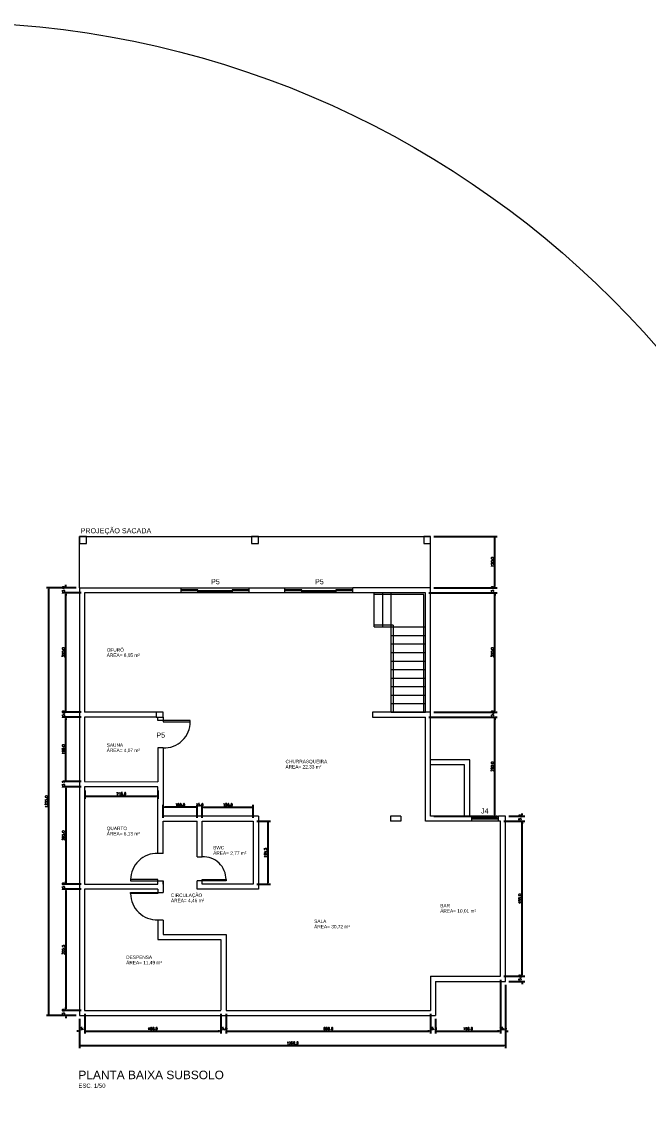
# Model space of a CAD drawing. Header units: millimetres. Extents: x 1206 to 2034, y 106 to 342.
# Drawn here: x 1804.83 to 1823.21, y 138.28 to 170.5 of the extents above; entities that cross this region are included whole.
import ezdxf

# ---------------------------------------------------------------- set-up
doc = ezdxf.new("R2010")
doc.units = ezdxf.units.MM
doc.header["$PDMODE"] = 34
doc.header["$PDSIZE"] = -5
doc.linetypes.add('ACAD_ISO12W100', pattern=[21, 12, -3, 0, -3, 0, -3])
doc.layers.get('0').update_dxf_attribs({"color": 1})
doc.layers.get('DEFPOINTS').update_dxf_attribs({"lineweight": 0})
for name, color, linetype, lineweight in [('AR-ALVENARIA', 7, 'Continuous', 9), ('AR-CARIMBO', 7, 'Continuous', 5), ('AR-COTA', 1, 'Continuous', 5), ('AR-ESCADA', 252, 'Continuous', 5), ('AR-ESQUADRIA', 4, 'Continuous', 5), ('AR-PENA_010', 10, 'Continuous', 9), ('AR-PROJEÇÂO_PAV. SUPERIOR', 30, 'ACAD_ISO12W100', 20), ('AR-TXT', 174, 'Continuous', 0), ('AR-TXT-AMBIENTE', 174, 'Continuous', 0), ('AR-TXT-ESPECIFICAÇÕES', 174, 'Continuous', 0), ('AR-TXT-ÁREA', 7, 'Continuous', 0)]:
    doc.layers.add(name, color=color, linetype=linetype, lineweight=lineweight)
doc.styles.add('50_COTAS', font='romans.shx', dxfattribs={"height": 0.075})
doc.styles.add('50_TXT 1', font='arial.ttf', dxfattribs={"height": 0.25})
doc.styles.add('50_TXT 2', font='arial.ttf', dxfattribs={"height": 0.125})
doc.styles.add('50_TXT 3', font='arial.ttf', dxfattribs={"height": 0.1})
doc.styles.add('75_TXT 3', font='arial.ttf', dxfattribs={"height": 0.15})
doc.styles.add('ALLEX 1_25', font='arial.ttf', dxfattribs={"height": 0.05})
doc.dimstyles.new('COTA_50', dxfattribs={"dimscale": 500, "dimtxt": 0.16, "dimasz": 8e-05, "dimexe": 0.00015, "dimexo": 0.0002, "dimgap": 7e-05, "dimtad": 1, "dimdec": 1, "dimlfac": 100, "dimzin": 0, "dimdsep": 46, "dimtxsty": '50_COTAS', "dimblk1": 'DOT', "dimblk2": 'DOT', "dimsah": 1, "dimcen": 0.009, "dimclrd": 256, "dimclre": 256, "dimclrt": 7, "dimaunit": 1, "dimadec": 0, "dimazin": 0, "dimtfac": 0.05, "dimtdec": 1, "dimtix": 1, "dimtofl": 0, "dimtmove": 2, "dimatfit": 3, "dimldrblk": 'DOT', "dimfxl": 1, "dimtvp": 0.75, "dimtolj": 1, "dimtzin": 0, "dimarcsym": 0})

# ---------------------------------------------------------------- blocks, each defined once
blk = doc.blocks.new('_DOT')
at = {"color": 0, "linetype": 'ByBlock'}
blk.add_line((-0.5, 0), (-1, 0), dxfattribs=at)
at = {"color": 0, "linetype": 'ByBlock', "const_width": 0.5}
blk.add_lwpolyline([(-0.25, 0, 1), (0.25, 0, 1)], format="xyb", close=True, dxfattribs=at)
blk = doc.blocks.new('*D275')
at = {"layer": 'AR-COTA', "lineweight": -2, "transparency": 16777216}
for p, q in [((1806.572, 150.097), (1806.044, 150.097)), ((1806.119, 148.247), (1806.119, 150.057)), ((1806.572, 148.207), (1806.044, 148.207))]:
    blk.add_line(p, q, dxfattribs=at)
at = {"layer": 'DEFPOINTS', "color": 0, "transparency": 16777216}
for p in [(1806.119, 150.097), (1806.672, 150.097), (1806.672, 148.207)]:
    blk.add_point(p, dxfattribs=at)
at = {"layer": 'AR-COTA', "lineweight": -2, "transparency": 16777216, "xscale": 0.04, "yscale": 0.04, "zscale": 0.04}
for p, rotation in [((1806.119, 150.097), 90), ((1806.119, 148.207), 270)]:
    blk.add_blockref('_DOT', p, dxfattribs=dict(at, rotation=rotation))
at = {"layer": 'AR-COTA', "color": 7, "transparency": 16777216, "insert": (1806.047, 149.152), "char_height": 0.075, "attachment_point": 5, "rotation": 90, "style": '50_COTAS'}
blk.add_mtext('\\A1;189.0', dxfattribs=at)
blk = doc.blocks.new('*D281')
at = {"layer": 'AR-COTA', "lineweight": -2, "transparency": 16777216}
for p, q in [((1806.572, 148.207), (1806.044, 148.207)), ((1806.119, 148.247), (1806.119, 148.287)), ((1806.572, 148.052), (1806.044, 148.052)), ((1806.119, 148.012), (1806.119, 147.972))]:
    blk.add_line(p, q, dxfattribs=at)
at = {"layer": 'DEFPOINTS', "color": 0, "transparency": 16777216}
for p in [(1806.672, 148.207), (1806.119, 148.052), (1806.672, 148.052)]:
    blk.add_point(p, dxfattribs=at)
at = {"layer": 'AR-COTA', "lineweight": -2, "transparency": 16777216, "xscale": 0.04, "yscale": 0.04, "zscale": 0.04}
for p, rotation in [((1806.119, 148.207), 270), ((1806.119, 148.052), 90)]:
    blk.add_blockref('_DOT', p, dxfattribs=dict(at, rotation=rotation))
at = {"layer": 'AR-COTA', "color": 7, "transparency": 16777216, "insert": (1806.047, 148.129), "char_height": 0.075, "attachment_point": 5, "rotation": 90, "style": '50_COTAS'}
blk.add_mtext('\\A1;15.5', dxfattribs=at)
blk = doc.blocks.new('*D285')
at = {"layer": 'AR-COTA', "lineweight": -2, "transparency": 16777216}
for p, q in [((1806.572, 150.247), (1806.044, 150.247)), ((1806.119, 150.287), (1806.119, 150.327)), ((1806.572, 150.097), (1806.044, 150.097)), ((1806.119, 150.057), (1806.119, 150.017))]:
    blk.add_line(p, q, dxfattribs=at)
at = {"layer": 'DEFPOINTS', "color": 0, "transparency": 16777216}
for p in [(1806.119, 150.247), (1806.672, 150.247), (1806.672, 150.097)]:
    blk.add_point(p, dxfattribs=at)
at = {"layer": 'AR-COTA', "lineweight": -2, "transparency": 16777216, "xscale": 0.04, "yscale": 0.04, "zscale": 0.04}
for p, rotation in [((1806.119, 150.247), 270), ((1806.119, 150.097), 90)]:
    blk.add_blockref('_DOT', p, dxfattribs=dict(at, rotation=rotation))
at = {"layer": 'AR-COTA', "color": 7, "transparency": 16777216, "insert": (1806.047, 150.172), "char_height": 0.075, "attachment_point": 5, "rotation": 90, "style": '50_COTAS'}
blk.add_mtext('\\A1;15.0', dxfattribs=at)
blk = doc.blocks.new('*D286')
at = {"layer": 'AR-COTA', "lineweight": -2, "transparency": 16777216}
for p, q in [((1806.572, 153.747), (1806.044, 153.747)), ((1806.119, 150.287), (1806.119, 153.707)), ((1806.572, 150.247), (1806.044, 150.247))]:
    blk.add_line(p, q, dxfattribs=at)
at = {"layer": 'DEFPOINTS', "color": 0, "transparency": 16777216}
for p in [(1806.119, 153.747), (1806.672, 153.747), (1806.672, 150.247)]:
    blk.add_point(p, dxfattribs=at)
at = {"layer": 'AR-COTA', "lineweight": -2, "transparency": 16777216, "xscale": 0.04, "yscale": 0.04, "zscale": 0.04}
for p, rotation in [((1806.119, 153.747), 90), ((1806.119, 150.247), 270)]:
    blk.add_blockref('_DOT', p, dxfattribs=dict(at, rotation=rotation))
at = {"layer": 'AR-COTA', "color": 7, "transparency": 16777216, "insert": (1806.047, 151.997), "char_height": 0.075, "attachment_point": 5, "rotation": 90, "style": '50_COTAS'}
blk.add_mtext('\\A1;350.0', dxfattribs=at)
blk = doc.blocks.new('*D287')
at = {"layer": 'AR-COTA', "lineweight": -2, "transparency": 16777216}
for p, q in [((1806.422, 153.897), (1806.044, 153.897)), ((1806.572, 153.747), (1806.044, 153.747)), ((1806.119, 153.937), (1806.119, 153.977)), ((1806.119, 153.707), (1806.119, 153.667))]:
    blk.add_line(p, q, dxfattribs=at)
at = {"layer": 'DEFPOINTS', "color": 0, "transparency": 16777216}
for p in [(1806.119, 153.897), (1806.522, 153.897), (1806.672, 153.747)]:
    blk.add_point(p, dxfattribs=at)
at = {"layer": 'AR-COTA', "lineweight": -2, "transparency": 16777216, "xscale": 0.04, "yscale": 0.04, "zscale": 0.04}
for p, rotation in [((1806.119, 153.897), 270), ((1806.119, 153.747), 90)]:
    blk.add_blockref('_DOT', p, dxfattribs=dict(at, rotation=rotation))
at = {"layer": 'AR-COTA', "color": 7, "transparency": 16777216, "insert": (1806.047, 153.822), "char_height": 0.075, "attachment_point": 5, "rotation": 90, "style": '50_COTAS'}
blk.add_mtext('\\A1;15.0', dxfattribs=at)
blk = doc.blocks.new('*D288')
at = {"layer": 'AR-COTA', "lineweight": -2, "transparency": 16777216}
for p, q in [((1806.572, 148.052), (1806.044, 148.052)), ((1806.119, 148.012), (1806.119, 145.242)), ((1806.572, 145.202), (1806.044, 145.202))]:
    blk.add_line(p, q, dxfattribs=at)
at = {"layer": 'DEFPOINTS', "color": 0, "transparency": 16777216}
for p in [(1806.672, 148.052), (1806.119, 145.202), (1806.672, 145.202)]:
    blk.add_point(p, dxfattribs=at)
at = {"layer": 'AR-COTA', "lineweight": -2, "transparency": 16777216, "xscale": 0.04, "yscale": 0.04, "zscale": 0.04}
for p, rotation in [((1806.119, 148.052), 90), ((1806.119, 145.202), 270)]:
    blk.add_blockref('_DOT', p, dxfattribs=dict(at, rotation=rotation))
at = {"layer": 'AR-COTA', "color": 7, "transparency": 16777216, "insert": (1806.047, 146.627), "char_height": 0.075, "attachment_point": 5, "rotation": 90, "style": '50_COTAS'}
blk.add_mtext('\\A1;285.0', dxfattribs=at)
blk = doc.blocks.new('*D289')
at = {"layer": 'AR-COTA', "lineweight": -2, "transparency": 16777216}
for p, q in [((1806.572, 145.202), (1806.044, 145.202)), ((1806.572, 145.052), (1806.044, 145.052)), ((1806.119, 145.242), (1806.119, 145.282)), ((1806.119, 145.012), (1806.119, 144.972))]:
    blk.add_line(p, q, dxfattribs=at)
at = {"layer": 'DEFPOINTS', "color": 0, "transparency": 16777216}
for p in [(1806.119, 145.052), (1806.672, 145.202), (1806.672, 145.052)]:
    blk.add_point(p, dxfattribs=at)
at = {"layer": 'AR-COTA', "lineweight": -2, "transparency": 16777216, "xscale": 0.04, "yscale": 0.04, "zscale": 0.04}
for p, rotation in [((1806.119, 145.202), 270), ((1806.119, 145.052), 90)]:
    blk.add_blockref('_DOT', p, dxfattribs=dict(at, rotation=rotation))
at = {"layer": 'AR-COTA', "color": 7, "transparency": 16777216, "insert": (1806.047, 145.127), "char_height": 0.075, "attachment_point": 5, "rotation": 90, "style": '50_COTAS'}
blk.add_mtext('\\A1;15.0', dxfattribs=at)
blk = doc.blocks.new('*D290')
at = {"layer": 'AR-COTA', "lineweight": -2, "transparency": 16777216}
for p, q in [((1806.572, 145.052), (1806.044, 145.052)), ((1806.119, 145.012), (1806.119, 141.537)), ((1806.572, 141.497), (1806.044, 141.497))]:
    blk.add_line(p, q, dxfattribs=at)
at = {"layer": 'DEFPOINTS', "color": 0, "transparency": 16777216}
for p in [(1806.672, 145.052), (1806.119, 141.497), (1806.672, 141.497)]:
    blk.add_point(p, dxfattribs=at)
at = {"layer": 'AR-COTA', "lineweight": -2, "transparency": 16777216, "xscale": 0.04, "yscale": 0.04, "zscale": 0.04}
for p, rotation in [((1806.119, 145.052), 90), ((1806.119, 141.497), 270)]:
    blk.add_blockref('_DOT', p, dxfattribs=dict(at, rotation=rotation))
at = {"layer": 'AR-COTA', "color": 7, "transparency": 16777216, "insert": (1806.047, 143.274), "char_height": 0.075, "attachment_point": 5, "rotation": 90, "style": '50_COTAS'}
blk.add_mtext('\\A1;355.5', dxfattribs=at)
blk = doc.blocks.new('*D291')
at = {"layer": 'AR-COTA', "lineweight": -2, "transparency": 16777216}
for p, q in [((1806.572, 141.497), (1806.044, 141.497)), ((1806.119, 141.537), (1806.119, 141.577)), ((1806.422, 141.347), (1806.044, 141.347)), ((1806.119, 141.307), (1806.119, 141.267))]:
    blk.add_line(p, q, dxfattribs=at)
at = {"layer": 'DEFPOINTS', "color": 0, "transparency": 16777216}
for p in [(1806.672, 141.497), (1806.119, 141.347), (1806.522, 141.347)]:
    blk.add_point(p, dxfattribs=at)
at = {"layer": 'AR-COTA', "lineweight": -2, "transparency": 16777216, "xscale": 0.04, "yscale": 0.04, "zscale": 0.04}
for p, rotation in [((1806.119, 141.497), 270), ((1806.119, 141.347), 90)]:
    blk.add_blockref('_DOT', p, dxfattribs=dict(at, rotation=rotation))
at = {"layer": 'AR-COTA', "color": 7, "transparency": 16777216, "insert": (1806.047, 141.422), "char_height": 0.075, "attachment_point": 5, "rotation": 90, "style": '50_COTAS'}
blk.add_mtext('\\A1;15.0', dxfattribs=at)
blk = doc.blocks.new('*D292')
at = {"layer": 'AR-COTA', "lineweight": -2, "transparency": 16777216}
for p, q in [((1806.422, 153.897), (1805.547, 153.897)), ((1805.622, 141.387), (1805.622, 153.857)), ((1806.422, 141.347), (1805.547, 141.347))]:
    blk.add_line(p, q, dxfattribs=at)
at = {"layer": 'DEFPOINTS', "color": 0, "transparency": 16777216}
for p in [(1805.622, 153.897), (1806.522, 153.897), (1806.522, 141.347)]:
    blk.add_point(p, dxfattribs=at)
at = {"layer": 'AR-COTA', "lineweight": -2, "transparency": 16777216, "xscale": 0.04, "yscale": 0.04, "zscale": 0.04}
for p, rotation in [((1805.622, 153.897), 90), ((1805.622, 141.347), 270)]:
    blk.add_blockref('_DOT', p, dxfattribs=dict(at, rotation=rotation))
at = {"layer": 'AR-COTA', "color": 7, "transparency": 16777216, "insert": (1805.549, 147.622), "char_height": 0.075, "attachment_point": 5, "rotation": 90, "style": '50_COTAS'}
blk.add_mtext('\\A1;1255.0', dxfattribs=at)
blk = doc.blocks.new('*D293')
at = {"layer": 'AR-COTA', "lineweight": -2, "transparency": 16777216}
for p, q in [((1806.522, 141.247), (1806.522, 140.814)), ((1806.672, 141.397), (1806.672, 140.814)), ((1806.482, 140.889), (1806.442, 140.889)), ((1806.712, 140.889), (1806.752, 140.889))]:
    blk.add_line(p, q, dxfattribs=at)
at = {"layer": 'DEFPOINTS', "color": 0, "transparency": 16777216}
for p in [(1806.672, 141.497), (1806.522, 141.347), (1806.672, 140.889)]:
    blk.add_point(p, dxfattribs=at)
at = {"layer": 'AR-COTA', "lineweight": -2, "transparency": 16777216, "xscale": 0.04, "yscale": 0.04, "zscale": 0.04}
blk.add_blockref('_DOT', (1806.522, 140.889), dxfattribs=at)
at = {"layer": 'AR-COTA', "lineweight": -2, "transparency": 16777216, "xscale": 0.04, "yscale": 0.04, "zscale": 0.04, "rotation": 180}
blk.add_blockref('_DOT', (1806.672, 140.889), dxfattribs=at)
at = {"layer": 'AR-COTA', "color": 7, "transparency": 16777216, "insert": (1806.597, 140.961), "char_height": 0.075, "attachment_point": 5, "style": '50_COTAS'}
blk.add_mtext('\\A1;15.0', dxfattribs=at)
blk = doc.blocks.new('*D294')
at = {"layer": 'AR-COTA', "lineweight": -2, "transparency": 16777216}
for p, q in [((1806.672, 141.397), (1806.672, 140.814)), ((1810.672, 141.397), (1810.672, 140.814)), ((1806.712, 140.889), (1810.632, 140.889))]:
    blk.add_line(p, q, dxfattribs=at)
at = {"layer": 'DEFPOINTS', "color": 0, "transparency": 16777216}
for p in [(1806.672, 141.497), (1810.672, 141.497), (1810.672, 140.889)]:
    blk.add_point(p, dxfattribs=at)
at = {"layer": 'AR-COTA', "lineweight": -2, "transparency": 16777216, "xscale": 0.04, "yscale": 0.04, "zscale": 0.04, "rotation": 180}
blk.add_blockref('_DOT', (1806.672, 140.889), dxfattribs=at)
at = {"layer": 'AR-COTA', "lineweight": -2, "transparency": 16777216, "xscale": 0.04, "yscale": 0.04, "zscale": 0.04}
blk.add_blockref('_DOT', (1810.672, 140.889), dxfattribs=at)
at = {"layer": 'AR-COTA', "color": 7, "transparency": 16777216, "insert": (1808.672, 140.961), "char_height": 0.075, "attachment_point": 5, "style": '50_COTAS'}
blk.add_mtext('\\A1;400.0', dxfattribs=at)
blk = doc.blocks.new('*D295')
at = {"layer": 'AR-COTA', "lineweight": -2, "transparency": 16777216}
for p, q in [((1810.672, 141.397), (1810.672, 140.814)), ((1810.822, 141.397), (1810.822, 140.814)), ((1810.632, 140.889), (1810.592, 140.889)), ((1810.862, 140.889), (1810.902, 140.889))]:
    blk.add_line(p, q, dxfattribs=at)
at = {"layer": 'DEFPOINTS', "color": 0, "transparency": 16777216}
for p in [(1810.672, 141.497), (1810.822, 141.497), (1810.822, 140.889)]:
    blk.add_point(p, dxfattribs=at)
at = {"layer": 'AR-COTA', "lineweight": -2, "transparency": 16777216, "xscale": 0.04, "yscale": 0.04, "zscale": 0.04}
blk.add_blockref('_DOT', (1810.672, 140.889), dxfattribs=at)
at = {"layer": 'AR-COTA', "lineweight": -2, "transparency": 16777216, "xscale": 0.04, "yscale": 0.04, "zscale": 0.04, "rotation": 180}
blk.add_blockref('_DOT', (1810.822, 140.889), dxfattribs=at)
at = {"layer": 'AR-COTA', "color": 7, "transparency": 16777216, "insert": (1810.747, 140.961), "char_height": 0.075, "attachment_point": 5, "style": '50_COTAS'}
blk.add_mtext('\\A1;15.0', dxfattribs=at)
blk = doc.blocks.new('*D296')
at = {"layer": 'AR-COTA', "lineweight": -2, "transparency": 16777216}
for p, q in [((1810.822, 141.397), (1810.822, 140.814)), ((1816.822, 141.397), (1816.822, 140.814)), ((1810.862, 140.889), (1816.782, 140.889))]:
    blk.add_line(p, q, dxfattribs=at)
at = {"layer": 'DEFPOINTS', "color": 0, "transparency": 16777216}
for p in [(1810.822, 141.497), (1816.822, 141.497), (1816.822, 140.889)]:
    blk.add_point(p, dxfattribs=at)
at = {"layer": 'AR-COTA', "lineweight": -2, "transparency": 16777216, "xscale": 0.04, "yscale": 0.04, "zscale": 0.04, "rotation": 180}
blk.add_blockref('_DOT', (1810.822, 140.889), dxfattribs=at)
at = {"layer": 'AR-COTA', "lineweight": -2, "transparency": 16777216, "xscale": 0.04, "yscale": 0.04, "zscale": 0.04}
blk.add_blockref('_DOT', (1816.822, 140.889), dxfattribs=at)
at = {"layer": 'AR-COTA', "color": 7, "transparency": 16777216, "insert": (1813.822, 140.961), "char_height": 0.075, "attachment_point": 5, "style": '50_COTAS'}
blk.add_mtext('\\A1;600.0', dxfattribs=at)
blk = doc.blocks.new('*D297')
at = {"layer": 'AR-COTA', "lineweight": -2, "transparency": 16777216}
for p, q in [((1816.822, 141.397), (1816.822, 140.814)), ((1816.972, 141.247), (1816.972, 140.814)), ((1816.782, 140.889), (1816.742, 140.889)), ((1817.012, 140.889), (1817.052, 140.889))]:
    blk.add_line(p, q, dxfattribs=at)
at = {"layer": 'DEFPOINTS', "color": 0, "transparency": 16777216}
for p in [(1816.822, 141.497), (1816.972, 141.347), (1816.972, 140.889)]:
    blk.add_point(p, dxfattribs=at)
at = {"layer": 'AR-COTA', "lineweight": -2, "transparency": 16777216, "xscale": 0.04, "yscale": 0.04, "zscale": 0.04}
blk.add_blockref('_DOT', (1816.822, 140.889), dxfattribs=at)
at = {"layer": 'AR-COTA', "lineweight": -2, "transparency": 16777216, "xscale": 0.04, "yscale": 0.04, "zscale": 0.04, "rotation": 180}
blk.add_blockref('_DOT', (1816.972, 140.889), dxfattribs=at)
at = {"layer": 'AR-COTA', "color": 7, "transparency": 16777216, "insert": (1816.897, 140.961), "char_height": 0.075, "attachment_point": 5, "style": '50_COTAS'}
blk.add_mtext('\\A1;15.0', dxfattribs=at)
blk = doc.blocks.new('*D298')
at = {"layer": 'AR-COTA', "lineweight": -2, "transparency": 16777216}
for p, q in [((1818.872, 142.397), (1818.872, 140.814)), ((1816.972, 141.247), (1816.972, 140.814)), ((1817.012, 140.889), (1818.832, 140.889))]:
    blk.add_line(p, q, dxfattribs=at)
at = {"layer": 'DEFPOINTS', "color": 0, "transparency": 16777216}
for p in [(1818.872, 142.497), (1816.972, 141.347), (1818.872, 140.889)]:
    blk.add_point(p, dxfattribs=at)
at = {"layer": 'AR-COTA', "lineweight": -2, "transparency": 16777216, "xscale": 0.04, "yscale": 0.04, "zscale": 0.04, "rotation": 180}
blk.add_blockref('_DOT', (1816.972, 140.889), dxfattribs=at)
at = {"layer": 'AR-COTA', "lineweight": -2, "transparency": 16777216, "xscale": 0.04, "yscale": 0.04, "zscale": 0.04}
blk.add_blockref('_DOT', (1818.872, 140.889), dxfattribs=at)
at = {"layer": 'AR-COTA', "color": 7, "transparency": 16777216, "insert": (1817.922, 140.961), "char_height": 0.075, "attachment_point": 5, "style": '50_COTAS'}
blk.add_mtext('\\A1;190.0', dxfattribs=at)
blk = doc.blocks.new('*D299')
at = {"layer": 'AR-COTA', "lineweight": -2, "transparency": 16777216}
for p, q in [((1818.872, 142.397), (1818.872, 140.814)), ((1819.022, 142.247), (1819.022, 140.814)), ((1818.832, 140.889), (1818.792, 140.889)), ((1819.062, 140.889), (1819.102, 140.889))]:
    blk.add_line(p, q, dxfattribs=at)
at = {"layer": 'DEFPOINTS', "color": 0, "transparency": 16777216}
for p in [(1818.872, 142.497), (1819.022, 142.347), (1819.022, 140.889)]:
    blk.add_point(p, dxfattribs=at)
at = {"layer": 'AR-COTA', "lineweight": -2, "transparency": 16777216, "xscale": 0.04, "yscale": 0.04, "zscale": 0.04}
blk.add_blockref('_DOT', (1818.872, 140.889), dxfattribs=at)
at = {"layer": 'AR-COTA', "lineweight": -2, "transparency": 16777216, "xscale": 0.04, "yscale": 0.04, "zscale": 0.04, "rotation": 180}
blk.add_blockref('_DOT', (1819.022, 140.889), dxfattribs=at)
at = {"layer": 'AR-COTA', "color": 7, "transparency": 16777216, "insert": (1818.947, 140.961), "char_height": 0.075, "attachment_point": 5, "style": '50_COTAS'}
blk.add_mtext('\\A1;15.0', dxfattribs=at)
blk = doc.blocks.new('*D300')
at = {"layer": 'AR-COTA', "lineweight": -2, "transparency": 16777216}
for p, q in [((1819.022, 142.247), (1819.022, 140.388)), ((1806.522, 141.247), (1806.522, 140.388)), ((1806.562, 140.463), (1818.982, 140.463))]:
    blk.add_line(p, q, dxfattribs=at)
at = {"layer": 'DEFPOINTS', "color": 0, "transparency": 16777216}
for p in [(1819.022, 142.347), (1806.522, 141.347), (1819.022, 140.463)]:
    blk.add_point(p, dxfattribs=at)
at = {"layer": 'AR-COTA', "lineweight": -2, "transparency": 16777216, "xscale": 0.04, "yscale": 0.04, "zscale": 0.04, "rotation": 180}
blk.add_blockref('_DOT', (1806.522, 140.463), dxfattribs=at)
at = {"layer": 'AR-COTA', "lineweight": -2, "transparency": 16777216, "xscale": 0.04, "yscale": 0.04, "zscale": 0.04}
blk.add_blockref('_DOT', (1819.022, 140.463), dxfattribs=at)
at = {"layer": 'AR-COTA', "color": 7, "transparency": 16777216, "insert": (1812.772, 140.536), "char_height": 0.075, "attachment_point": 5, "style": '50_COTAS'}
blk.add_mtext('\\A1;1250.0', dxfattribs=at)
blk = doc.blocks.new('*D301')
at = {"layer": 'AR-COTA', "lineweight": -2, "transparency": 16777216}
for p, q in [((1811.722, 147.047), (1812.124, 147.047)), ((1812.049, 147.007), (1812.049, 145.242)), ((1811.722, 145.202), (1812.124, 145.202))]:
    blk.add_line(p, q, dxfattribs=at)
at = {"layer": 'DEFPOINTS', "color": 0, "transparency": 16777216}
for p in [(1811.622, 147.047), (1811.622, 145.202), (1812.049, 145.202)]:
    blk.add_point(p, dxfattribs=at)
at = {"layer": 'AR-COTA', "lineweight": -2, "transparency": 16777216, "xscale": 0.04, "yscale": 0.04, "zscale": 0.04}
for p, rotation in [((1812.049, 147.047), 90), ((1812.049, 145.202), 270)]:
    blk.add_blockref('_DOT', p, dxfattribs=dict(at, rotation=rotation))
at = {"layer": 'AR-COTA', "color": 7, "transparency": 16777216, "insert": (1811.977, 146.124), "char_height": 0.075, "attachment_point": 5, "rotation": 90, "style": '50_COTAS'}
blk.add_mtext('\\A1;184.5', dxfattribs=at)
blk = doc.blocks.new('*D302')
at = {"layer": 'AR-COTA', "lineweight": -2, "transparency": 16777216}
for p, q in [((1810.122, 147.147), (1810.122, 147.529)), ((1810.162, 147.454), (1811.582, 147.454)), ((1811.622, 147.147), (1811.622, 147.529))]:
    blk.add_line(p, q, dxfattribs=at)
at = {"layer": 'DEFPOINTS', "color": 0, "transparency": 16777216}
for p in [(1811.622, 147.454), (1810.122, 147.047), (1811.622, 147.047)]:
    blk.add_point(p, dxfattribs=at)
at = {"layer": 'AR-COTA', "lineweight": -2, "transparency": 16777216, "xscale": 0.04, "yscale": 0.04, "zscale": 0.04, "rotation": 180}
blk.add_blockref('_DOT', (1810.122, 147.454), dxfattribs=at)
at = {"layer": 'AR-COTA', "lineweight": -2, "transparency": 16777216, "xscale": 0.04, "yscale": 0.04, "zscale": 0.04}
blk.add_blockref('_DOT', (1811.622, 147.454), dxfattribs=at)
at = {"layer": 'AR-COTA', "color": 7, "transparency": 16777216, "insert": (1810.872, 147.527), "char_height": 0.075, "attachment_point": 5, "style": '50_COTAS'}
blk.add_mtext('\\A1;150.0', dxfattribs=at)
blk = doc.blocks.new('*D303')
at = {"layer": 'AR-COTA', "lineweight": -2, "transparency": 16777216}
for p, q in [((1809.932, 147.454), (1809.892, 147.454)), ((1809.972, 147.147), (1809.972, 147.529)), ((1810.122, 147.147), (1810.122, 147.529)), ((1810.162, 147.454), (1810.202, 147.454))]:
    blk.add_line(p, q, dxfattribs=at)
at = {"layer": 'DEFPOINTS', "color": 0, "transparency": 16777216}
for p in [(1809.972, 147.454), (1809.972, 147.047), (1810.122, 147.047)]:
    blk.add_point(p, dxfattribs=at)
at = {"layer": 'AR-COTA', "lineweight": -2, "transparency": 16777216, "xscale": 0.04, "yscale": 0.04, "zscale": 0.04}
blk.add_blockref('_DOT', (1809.972, 147.454), dxfattribs=at)
at = {"layer": 'AR-COTA', "lineweight": -2, "transparency": 16777216, "xscale": 0.04, "yscale": 0.04, "zscale": 0.04, "rotation": 180}
blk.add_blockref('_DOT', (1810.122, 147.454), dxfattribs=at)
at = {"layer": 'AR-COTA', "color": 7, "transparency": 16777216, "insert": (1810.047, 147.527), "char_height": 0.075, "attachment_point": 5, "style": '50_COTAS'}
blk.add_mtext('\\A1;15.0', dxfattribs=at)
blk = doc.blocks.new('*D304')
at = {"layer": 'AR-COTA', "lineweight": -2, "transparency": 16777216}
for p, q in [((1808.972, 147.147), (1808.972, 147.529)), ((1809.932, 147.454), (1809.012, 147.454)), ((1809.972, 147.147), (1809.972, 147.529))]:
    blk.add_line(p, q, dxfattribs=at)
at = {"layer": 'DEFPOINTS', "color": 0, "transparency": 16777216}
for p in [(1808.972, 147.454), (1808.972, 147.047), (1809.972, 147.047)]:
    blk.add_point(p, dxfattribs=at)
at = {"layer": 'AR-COTA', "lineweight": -2, "transparency": 16777216, "xscale": 0.04, "yscale": 0.04, "zscale": 0.04, "rotation": 180}
blk.add_blockref('_DOT', (1808.972, 147.454), dxfattribs=at)
at = {"layer": 'AR-COTA', "lineweight": -2, "transparency": 16777216, "xscale": 0.04, "yscale": 0.04, "zscale": 0.04}
blk.add_blockref('_DOT', (1809.972, 147.454), dxfattribs=at)
at = {"layer": 'AR-COTA', "color": 7, "transparency": 16777216, "insert": (1809.472, 147.527), "char_height": 0.075, "attachment_point": 5, "style": '50_COTAS'}
blk.add_mtext('\\A1;100.0', dxfattribs=at)
blk = doc.blocks.new('*D305')
at = {"layer": 'AR-COTA', "lineweight": -2, "transparency": 16777216}
for p, q in [((1806.672, 147.952), (1806.672, 147.702)), ((1808.822, 147.952), (1808.822, 147.702)), ((1806.712, 147.777), (1808.782, 147.777))]:
    blk.add_line(p, q, dxfattribs=at)
at = {"layer": 'DEFPOINTS', "color": 0, "transparency": 16777216}
for p in [(1806.672, 148.052), (1808.822, 148.052), (1808.822, 147.777)]:
    blk.add_point(p, dxfattribs=at)
at = {"layer": 'AR-COTA', "lineweight": -2, "transparency": 16777216, "xscale": 0.04, "yscale": 0.04, "zscale": 0.04, "rotation": 180}
blk.add_blockref('_DOT', (1806.672, 147.777), dxfattribs=at)
at = {"layer": 'AR-COTA', "lineweight": -2, "transparency": 16777216, "xscale": 0.04, "yscale": 0.04, "zscale": 0.04}
blk.add_blockref('_DOT', (1808.822, 147.777), dxfattribs=at)
at = {"layer": 'AR-COTA', "color": 7, "transparency": 16777216, "insert": (1807.747, 147.85), "char_height": 0.075, "attachment_point": 5, "style": '50_COTAS'}
blk.add_mtext('\\A1;215.0', dxfattribs=at)
blk = doc.blocks.new('*D310')
at = {"layer": 'AR-COTA', "lineweight": -2, "transparency": 16777216}
for p, q in [((1818.972, 142.497), (1819.59, 142.497)), ((1819.515, 142.537), (1819.515, 142.577)), ((1819.122, 142.347), (1819.59, 142.347)), ((1819.515, 142.307), (1819.515, 142.267))]:
    blk.add_line(p, q, dxfattribs=at)
at = {"layer": 'DEFPOINTS', "color": 0, "transparency": 16777216}
for p in [(1818.872, 142.497), (1819.515, 142.497), (1819.022, 142.347)]:
    blk.add_point(p, dxfattribs=at)
at = {"layer": 'AR-COTA', "lineweight": -2, "transparency": 16777216, "xscale": 0.04, "yscale": 0.04, "zscale": 0.04}
for p, rotation in [((1819.515, 142.497), 270), ((1819.515, 142.347), 90)]:
    blk.add_blockref('_DOT', p, dxfattribs=dict(at, rotation=rotation))
at = {"layer": 'AR-COTA', "color": 7, "transparency": 16777216, "insert": (1819.443, 142.422), "char_height": 0.075, "attachment_point": 5, "rotation": 90, "style": '50_COTAS'}
blk.add_mtext('\\A1;15.0', dxfattribs=at)
blk = doc.blocks.new('*D311')
at = {"layer": 'AR-COTA', "lineweight": -2, "transparency": 16777216}
for p, q in [((1818.972, 147.047), (1819.59, 147.047)), ((1819.515, 142.537), (1819.515, 147.007)), ((1818.972, 142.497), (1819.59, 142.497))]:
    blk.add_line(p, q, dxfattribs=at)
at = {"layer": 'DEFPOINTS', "color": 0, "transparency": 16777216}
for p in [(1818.872, 147.047), (1819.515, 147.047), (1818.872, 142.497)]:
    blk.add_point(p, dxfattribs=at)
at = {"layer": 'AR-COTA', "lineweight": -2, "transparency": 16777216, "xscale": 0.04, "yscale": 0.04, "zscale": 0.04}
for p, rotation in [((1819.515, 147.047), 90), ((1819.515, 142.497), 270)]:
    blk.add_blockref('_DOT', p, dxfattribs=dict(at, rotation=rotation))
at = {"layer": 'AR-COTA', "color": 7, "transparency": 16777216, "insert": (1819.443, 144.772), "char_height": 0.075, "attachment_point": 5, "rotation": 90, "style": '50_COTAS'}
blk.add_mtext('\\A1;455.0', dxfattribs=at)
blk = doc.blocks.new('*D312')
at = {"layer": 'AR-COTA', "lineweight": -2, "transparency": 16777216}
for p, q in [((1819.515, 147.237), (1819.515, 147.277)), ((1818.972, 147.047), (1819.59, 147.047)), ((1819.122, 147.197), (1819.59, 147.197)), ((1819.515, 147.007), (1819.515, 146.967))]:
    blk.add_line(p, q, dxfattribs=at)
at = {"layer": 'DEFPOINTS', "color": 0, "transparency": 16777216}
for p in [(1818.872, 147.047), (1819.022, 147.197), (1819.515, 147.197)]:
    blk.add_point(p, dxfattribs=at)
at = {"layer": 'AR-COTA', "lineweight": -2, "transparency": 16777216, "xscale": 0.04, "yscale": 0.04, "zscale": 0.04}
for p, rotation in [((1819.515, 147.197), 270), ((1819.515, 147.047), 90)]:
    blk.add_blockref('_DOT', p, dxfattribs=dict(at, rotation=rotation))
at = {"layer": 'AR-COTA', "color": 7, "transparency": 16777216, "insert": (1819.443, 147.122), "char_height": 0.075, "attachment_point": 5, "rotation": 90, "style": '50_COTAS'}
blk.add_mtext('\\A1;15.0', dxfattribs=at)
blk = doc.blocks.new('*D313')
at = {"layer": 'AR-COTA', "lineweight": -2, "transparency": 16777216}
for p, q in [((1816.772, 150.097), (1818.783, 150.097)), ((1818.708, 147.237), (1818.708, 150.057)), ((1816.922, 147.197), (1818.783, 147.197))]:
    blk.add_line(p, q, dxfattribs=at)
at = {"layer": 'DEFPOINTS', "color": 0, "transparency": 16777216}
for p in [(1816.672, 150.097), (1818.708, 150.097), (1816.822, 147.197)]:
    blk.add_point(p, dxfattribs=at)
at = {"layer": 'AR-COTA', "lineweight": -2, "transparency": 16777216, "xscale": 0.04, "yscale": 0.04, "zscale": 0.04}
for p, rotation in [((1818.708, 150.097), 90), ((1818.708, 147.197), 270)]:
    blk.add_blockref('_DOT', p, dxfattribs=dict(at, rotation=rotation))
at = {"layer": 'AR-COTA', "color": 7, "transparency": 16777216, "insert": (1818.636, 148.647), "char_height": 0.075, "attachment_point": 5, "rotation": 90, "style": '50_COTAS'}
blk.add_mtext('\\A1;290.0', dxfattribs=at)
blk = doc.blocks.new('*D314')
at = {"layer": 'AR-COTA', "lineweight": -2, "transparency": 16777216}
for p, q in [((1816.922, 150.247), (1818.783, 150.247)), ((1818.708, 150.287), (1818.708, 150.327)), ((1816.772, 150.097), (1818.783, 150.097)), ((1818.708, 150.057), (1818.708, 150.017))]:
    blk.add_line(p, q, dxfattribs=at)
at = {"layer": 'DEFPOINTS', "color": 0, "transparency": 16777216}
for p in [(1816.822, 150.247), (1818.708, 150.247), (1816.672, 150.097)]:
    blk.add_point(p, dxfattribs=at)
at = {"layer": 'AR-COTA', "lineweight": -2, "transparency": 16777216, "xscale": 0.04, "yscale": 0.04, "zscale": 0.04}
for p, rotation in [((1818.708, 150.247), 270), ((1818.708, 150.097), 90)]:
    blk.add_blockref('_DOT', p, dxfattribs=dict(at, rotation=rotation))
at = {"layer": 'AR-COTA', "color": 7, "transparency": 16777216, "insert": (1818.636, 150.172), "char_height": 0.075, "attachment_point": 5, "rotation": 90, "style": '50_COTAS'}
blk.add_mtext('\\A1;15.0', dxfattribs=at)
blk = doc.blocks.new('*D315')
at = {"layer": 'AR-COTA', "lineweight": -2, "transparency": 16777216}
for p, q in [((1816.772, 153.747), (1818.783, 153.747)), ((1818.708, 150.287), (1818.708, 153.707)), ((1816.922, 150.247), (1818.783, 150.247))]:
    blk.add_line(p, q, dxfattribs=at)
at = {"layer": 'DEFPOINTS', "color": 0, "transparency": 16777216}
for p in [(1816.672, 153.747), (1818.708, 153.747), (1816.822, 150.247)]:
    blk.add_point(p, dxfattribs=at)
at = {"layer": 'AR-COTA', "lineweight": -2, "transparency": 16777216, "xscale": 0.04, "yscale": 0.04, "zscale": 0.04}
for p, rotation in [((1818.708, 153.747), 90), ((1818.708, 150.247), 270)]:
    blk.add_blockref('_DOT', p, dxfattribs=dict(at, rotation=rotation))
at = {"layer": 'AR-COTA', "color": 7, "transparency": 16777216, "insert": (1818.636, 151.997), "char_height": 0.075, "attachment_point": 5, "rotation": 90, "style": '50_COTAS'}
blk.add_mtext('\\A1;350.0', dxfattribs=at)
blk = doc.blocks.new('*D316')
at = {"layer": 'AR-COTA', "lineweight": -2, "transparency": 16777216}
for p, q in [((1816.772, 153.747), (1818.783, 153.747)), ((1816.922, 153.897), (1818.783, 153.897)), ((1818.708, 153.937), (1818.708, 153.977)), ((1818.708, 153.707), (1818.708, 153.667))]:
    blk.add_line(p, q, dxfattribs=at)
at = {"layer": 'DEFPOINTS', "color": 0, "transparency": 16777216}
for p in [(1816.672, 153.747), (1816.822, 153.897), (1818.708, 153.897)]:
    blk.add_point(p, dxfattribs=at)
at = {"layer": 'AR-COTA', "lineweight": -2, "transparency": 16777216, "xscale": 0.04, "yscale": 0.04, "zscale": 0.04}
for p, rotation in [((1818.708, 153.897), 270), ((1818.708, 153.747), 90)]:
    blk.add_blockref('_DOT', p, dxfattribs=dict(at, rotation=rotation))
at = {"layer": 'AR-COTA', "color": 7, "transparency": 16777216, "insert": (1818.636, 153.822), "char_height": 0.075, "attachment_point": 5, "rotation": 90, "style": '50_COTAS'}
blk.add_mtext('\\A1;15.0', dxfattribs=at)
blk = doc.blocks.new('*D317')
at = {"layer": 'AR-COTA', "lineweight": -2, "transparency": 16777216}
for p, q in [((1816.922, 155.397), (1818.783, 155.397)), ((1818.708, 153.937), (1818.708, 155.357)), ((1816.922, 153.897), (1818.783, 153.897))]:
    blk.add_line(p, q, dxfattribs=at)
at = {"layer": 'DEFPOINTS', "color": 0, "transparency": 16777216}
for p in [(1816.822, 155.397), (1818.708, 155.397), (1816.822, 153.897)]:
    blk.add_point(p, dxfattribs=at)
at = {"layer": 'AR-COTA', "lineweight": -2, "transparency": 16777216, "xscale": 0.04, "yscale": 0.04, "zscale": 0.04}
for p, rotation in [((1818.708, 155.397), 90), ((1818.708, 153.897), 270)]:
    blk.add_blockref('_DOT', p, dxfattribs=dict(at, rotation=rotation))
at = {"layer": 'AR-COTA', "color": 7, "transparency": 16777216, "insert": (1818.636, 154.647), "char_height": 0.075, "attachment_point": 5, "rotation": 90, "style": '50_COTAS'}
blk.add_mtext('\\A1;150.0', dxfattribs=at)

msp = doc.modelspace()

# ---------------------------------------------------------------- linework, layer by layer
at = {"layer": 'AR-ALVENARIA'}
for p, q in [((1806.5219, 153.8968), (1806.5219, 141.3468)), ((1806.5219, 153.8968), (1809.4969, 153.8968)), ((1806.6719, 153.7468), (1806.6719, 150.2468)), ((1809.4969, 153.7468), (1806.6719, 153.7468)), ((1809.4969, 153.8968), (1809.4969, 153.7468)), ((1811.4969, 153.7468), (1811.4969, 153.8968)), ((1811.4969, 153.8968), (1812.5469, 153.8968)), ((1812.5469, 153.7468), (1811.4969, 153.7468)), ((1812.5469, 153.7468), (1812.5469, 153.8968)), ((1816.8219, 153.8968), (1814.5469, 153.8968)), ((1816.6719, 153.7468), (1814.5469, 153.7468)), ((1816.6719, 150.2518), (1816.6719, 153.7468)), ((1816.8219, 147.1968), (1816.8219, 153.8968)), ((1808.7719, 150.2468), (1806.6719, 150.2468)), ((1808.9719, 150.2468), (1808.7719, 150.2468)), ((1808.7719, 150.2468), (1808.7719, 150.0968)), ((1808.9719, 150.0968), (1808.9719, 150.2468)), ((1816.8219, 150.2468), (1815.1219, 150.2468)), ((1815.1219, 150.2468), (1815.1219, 150.1018)), ((1816.8219, 147.1968), (1816.8219, 150.2468)), ((1806.6719, 150.0968), (1806.6719, 148.2068)), ((1808.7719, 150.0968), (1806.6719, 150.0968)), ((1808.7719, 150.0968), (1808.9719, 150.0968)), ((1808.8219, 149.9968), (1808.8219, 150.0968)), ((1808.9719, 149.9968), (1808.8219, 149.9968)), ((1808.9719, 150.0968), (1808.9719, 149.9968)), ((1815.1219, 150.1018), (1816.6719, 150.1018)), ((1816.6719, 147.0518), (1816.6719, 150.0968)), ((1808.8219, 149.1968), (1808.8219, 148.2018)), ((1808.9719, 149.1968), (1808.8219, 149.1968)), ((1808.9719, 149.1968), (1808.9719, 147.2018)), ((1817.9719, 148.8468), (1816.8219, 148.8468)), ((1817.9719, 147.1968), (1817.9719, 148.8468)), ((1817.8219, 148.6968), (1816.8219, 148.6968)), ((1817.8219, 147.1968), (1817.8219, 148.6968)), ((1806.6719, 148.2068), (1808.8219, 148.2018)), ((1806.6719, 148.0518), (1806.6719, 145.2018)), ((1808.8219, 148.0518), (1806.6719, 148.0518)), ((1808.8219, 146.1018), (1808.8219, 148.0518)), ((1811.7719, 147.1968), (1808.9719, 147.1968)), ((1808.9719, 146.1018), (1808.9719, 147.0468)), ((1808.9719, 147.0468), (1809.9719, 147.0468)), ((1809.9719, 146.0018), (1809.9719, 147.0468)), ((1810.1219, 146.0018), (1810.1219, 147.0468)), ((1810.1219, 147.0468), (1811.6219, 147.0468)), ((1811.6219, 147.0468), (1811.6219, 145.2018)), ((1811.7719, 147.1968), (1811.7719, 145.0518)), ((1815.9469, 147.1968), (1815.6469, 147.1968)), ((1815.6469, 147.1968), (1815.6469, 147.0468)), ((1815.9469, 147.0468), (1815.6469, 147.0468)), ((1815.9469, 147.1968), (1815.9469, 147.0468)), ((1818.0219, 147.0468), (1816.6719, 147.0468)), ((1817.8219, 147.1968), (1816.8219, 147.1968)), ((1817.9719, 147.1968), (1818.0219, 147.1968)), ((1818.0219, 147.1968), (1818.0219, 147.0468)), ((1819.0219, 147.1968), (1818.8219, 147.1968)), ((1818.8219, 147.0468), (1818.8219, 147.1968)), ((1818.8719, 147.0468), (1818.8219, 147.0468)), ((1818.8719, 142.4968), (1818.8719, 147.0468)), ((1819.0219, 142.3468), (1819.0219, 147.1968)), ((1808.9719, 146.1018), (1808.8219, 146.1018)), ((1809.9719, 146.0018), (1810.1219, 146.0018)), ((1808.8219, 145.2018), (1808.8219, 145.3018)), ((1808.8219, 145.3018), (1808.9719, 145.3018)), ((1808.9719, 145.2018), (1808.9719, 145.3018)), ((1808.9719, 145.3018), (1808.9719, 144.9518)), ((1809.9719, 145.0518), (1809.9719, 145.3018)), ((1810.1219, 145.3018), (1809.9719, 145.3018)), ((1810.1219, 145.2018), (1810.1219, 145.3018)), ((1810.1219, 145.2018), (1810.1219, 145.3018)), ((1806.6719, 145.2018), (1808.0594, 145.2018)), ((1806.6719, 145.2018), (1808.8219, 145.2018)), ((1806.6719, 145.0518), (1806.6719, 141.4968)), ((1808.8219, 145.0518), (1806.6719, 145.0518)), ((1808.8219, 145.0518), (1808.8219, 144.9518)), ((1811.7719, 145.0518), (1809.9719, 145.0518)), ((1811.6219, 145.2018), (1810.1219, 145.2018)), ((1808.8219, 144.9518), (1808.9719, 144.9518)), ((1808.8219, 144.1518), (1808.9719, 144.1518)), ((1808.8219, 144.1468), (1808.8219, 143.5718)), ((1808.9719, 144.1468), (1808.9719, 143.7218)), ((1808.9719, 143.7218), (1810.8219, 143.7218)), ((1810.8219, 143.7218), (1810.8219, 141.4968)), ((1808.8219, 143.5718), (1810.6719, 143.5718)), ((1810.6719, 143.5768), (1810.6719, 141.5018)), ((1816.8219, 142.4968), (1818.8719, 142.4968)), ((1816.8219, 142.4968), (1816.8219, 141.4968)), ((1816.9719, 142.3468), (1819.0219, 142.3468)), ((1816.9719, 142.3468), (1816.9719, 141.3468)), ((1806.6719, 141.4968), (1810.6719, 141.4968)), ((1810.8219, 141.4968), (1816.8219, 141.4968)), ((1806.5219, 141.3468), (1816.9719, 141.3468))]:
    msp.add_line(p, q, dxfattribs=at)
for points in [[(1806.5219, 155.1968), (1806.7219, 155.1968), (1806.7219, 155.3968), (1806.5219, 155.3968)], [(1811.5719, 155.1968), (1811.7719, 155.1968), (1811.7719, 155.3968), (1811.5719, 155.3968)], [(1816.6219, 155.1968), (1816.8219, 155.1968), (1816.8219, 155.3968), (1816.6219, 155.3968)]]:
    msp.add_lwpolyline(points, close=True, dxfattribs=at)
at = {"layer": 'AR-CARIMBO'}
msp.add_line((1814.5469, 153.7468), (1814.5469, 153.8968), dxfattribs=at)
at = {"layer": 'AR-ESCADA'}
for p, q in [((1815.1719, 152.7468), (1815.1719, 153.7468)), ((1816.6219, 153.6968), (1815.1719, 153.6968)), ((1815.4219, 152.7468), (1815.4219, 153.7468)), ((1815.6719, 150.2468), (1815.6719, 153.7468)), ((1816.6219, 150.2468), (1816.6219, 153.6968)), ((1815.7219, 152.7968), (1815.1719, 152.7968)), ((1815.1719, 152.7468), (1816.6719, 152.7468)), ((1815.7219, 152.7968), (1815.7219, 150.2468)), ((1815.6719, 152.4968), (1816.6719, 152.4968)), ((1815.6719, 152.2468), (1816.6719, 152.2468)), ((1815.6719, 151.9968), (1816.6719, 151.9968)), ((1815.6719, 151.7468), (1816.6719, 151.7468)), ((1815.6719, 151.4968), (1816.6719, 151.4968)), ((1815.6719, 151.2468), (1816.6719, 151.2468)), ((1815.6719, 150.9968), (1816.6719, 150.9968)), ((1815.6719, 150.7468), (1816.6719, 150.7468)), ((1815.6719, 150.4968), (1816.6719, 150.4968)), ((1815.6719, 150.2468), (1816.6719, 150.2468))]:
    msp.add_line(p, q, dxfattribs=at)
at = {"layer": 'AR-ESQUADRIA'}
for p, q in [((1809.4969, 153.8968), (1811.4969, 153.8968)), ((1809.9969, 153.8368), (1809.4969, 153.8368)), ((1811.4969, 153.8068), (1809.4969, 153.8068)), ((1811.4969, 153.7468), (1809.4969, 153.7468)), ((1809.9969, 153.7768), (1809.9969, 153.8368)), ((1810.9969, 153.7768), (1809.9969, 153.7768)), ((1810.4969, 153.8068), (1810.4969, 153.7768)), ((1811.4969, 153.8368), (1810.9969, 153.8368)), ((1810.9969, 153.8368), (1810.9969, 153.7768)), ((1812.5469, 153.8968), (1814.5469, 153.8968)), ((1813.0469, 153.8368), (1812.5469, 153.8368)), ((1814.5469, 153.8068), (1812.5469, 153.8068)), ((1814.5469, 153.7468), (1812.5469, 153.7468)), ((1813.0469, 153.7768), (1813.0469, 153.8368)), ((1814.0469, 153.7768), (1813.0469, 153.7768)), ((1813.5469, 153.8068), (1813.5469, 153.7768)), ((1814.5469, 153.8368), (1814.0469, 153.8368)), ((1814.0469, 153.8368), (1814.0469, 153.7768)), ((1818.0219, 147.1968), (1818.8219, 147.1968)), ((1818.8219, 147.1368), (1818.0219, 147.1368)), ((1818.8219, 147.1068), (1818.0219, 147.1068)), ((1818.8219, 147.0468), (1818.0219, 147.0468))]:
    msp.add_line(p, q, dxfattribs=at)
for points in [[(1809.7719, 149.9668), (1809.7719, 149.9968), (1808.9719, 149.9968), (1808.9719, 149.9668)], [(1808.0219, 145.3318), (1808.0219, 145.3018), (1808.8219, 145.3018), (1808.8219, 145.3318)], [(1810.1219, 145.3318), (1810.8219, 145.3318), (1810.8219, 145.3018), (1810.1219, 145.3018)], [(1808.0219, 144.9218), (1808.0219, 144.9518), (1808.8219, 144.9518), (1808.8219, 144.9218)]]:
    msp.add_lwpolyline(points, close=True, dxfattribs=at)
for centre, radius, start, end in [((1809.0013, 149.9668), 0.7706, 267.81062, 0), ((1808.7924, 145.3318), 0.7706, 87.81062, 180), ((1810.1512, 145.3318), 0.6706, 0, 92.5089), ((1808.7924, 144.9218), 0.7706, 180, 272.18938)]:
    msp.add_arc(centre, radius, start, end, dxfattribs=at)
at = {"layer": 'AR-PENA_010'}
msp.add_circle((1802.5104, 142.7069), 27.7888, dxfattribs=at)
at = {"layer": 'AR-PROJEÇÂO_PAV. SUPERIOR'}
for p, q in [((1806.5219, 155.3968), (1816.8219, 155.3968)), ((1806.5219, 153.8968), (1806.5219, 155.3968)), ((1816.8219, 153.8968), (1816.8219, 155.3968))]:
    msp.add_line(p, q, dxfattribs=at)

# ---------------------------------------------------------------- texts
at = {"layer": 'AR-PROJEÇÂO_PAV. SUPERIOR', "insert": (1806.5538, 155.6433), "char_height": 0.15, "attachment_point": 1, "style": '75_TXT 3'}
msp.add_mtext_dynamic_manual_height_columns('PROJEÇÃO SACADA', width=14.364558, gutter_width=10, heights=[0], dxfattribs=at)
at = {"layer": 'AR-TXT', "insert": (1806.4884, 139.7278), "char_height": 0.25, "attachment_point": 1, "style": '50_TXT 1'}
msp.add_mtext_dynamic_manual_height_columns('PLANTA BAIXA SUBSOLO', width=14.364558, gutter_width=10, heights=[0], dxfattribs=at)
at = {"layer": 'AR-TXT-AMBIENTE', "char_height": 0.1, "attachment_point": 1, "style": '50_TXT 3'}
for s, insert in [('OFURÔ', (1807.3189, 152.1226)), ('SAUNA', (1807.3189, 149.3304)), ('CHURRASQUEIRA', (1812.566, 148.8478)), ('QUARTO', (1807.3189, 146.8847)), ('BWC', (1810.4431, 146.3213)), ('CIRCULAÇÃO', (1809.2045, 144.9246)), ('BAR', (1817.1067, 144.6194)), ('SALA', (1813.4071, 144.1596)), ('DESPENSA', (1807.8897, 143.1044))]:
    msp.add_mtext_dynamic_manual_height_columns(s, width=14.364558, gutter_width=10, heights=[0], dxfattribs=dict(at, insert=insert))
at = {"layer": 'AR-TXT-ESPECIFICAÇÕES', "color": 7, "style": 'ALLEX 1_25'}
for s, p in [('P5', (1810.382, 153.9976)), ('P5', (1813.432, 153.9976)), ('P5', (1808.7765, 149.4977)), ('J4', (1818.3028, 147.2725))]:
    msp.add_text(s, height=0.15, dxfattribs=at).set_placement(p)
at = {"layer": 'AR-TXT-ESPECIFICAÇÕES', "insert": (1806.4884, 139.3487), "char_height": 0.125, "attachment_point": 1, "style": '50_TXT 2'}
msp.add_mtext_dynamic_manual_height_columns('ESC. 1/50', width=14.364558, gutter_width=10, heights=[0], dxfattribs=at)
at = {"layer": 'AR-TXT-ÁREA', "char_height": 0.1, "attachment_point": 1, "style": '50_TXT 3'}
for s, insert in [('ÁREA= 8,05 m²', (1807.3189, 151.9674)), ('ÁREA= 4,07 m²', (1807.3189, 149.1752)), ('ÁREA= 22,33 m²', (1812.566, 148.6926)), ('ÁREA= 6,13 m²', (1807.3189, 146.7295)), ('ÁREA= 2,77 m²', (1810.4431, 146.1611)), ('ÁREA= 4,46 m²', (1809.2045, 144.7694)), ('ÁREA= 10,01 m²', (1817.1067, 144.4642)), ('ÁREA= 30,72 m²', (1813.4071, 144.0044)), ('ÁREA= 11,49 m²', (1807.8897, 142.9492))]:
    msp.add_mtext_dynamic_manual_height_columns(s, width=14.364558, gutter_width=10, heights=[0], dxfattribs=dict(at, insert=insert))

# ---------------------------------------------------------------- dimensions: what is measured, and where the dimension line sits
at = {"layer": 'AR-COTA'}
for base, p1, p2, picture, middle in [((1818.7082, 155.3968), (1816.8219, 153.8968), (1816.8219, 155.3968), '*D317', (1818.6357, 154.6468)), ((1805.6218, 153.8968), (1806.5219, 141.3468), (1806.5219, 153.8968), '*D292', (1805.5493, 147.6218)), ((1806.1191, 153.8968), (1806.6719, 153.7468), (1806.5219, 153.8968), '*D287', (1806.0466, 153.8218)), ((1806.1191, 153.7468), (1806.6719, 150.2468), (1806.6719, 153.7468), '*D286', (1806.0466, 151.9968)), ((1818.7082, 153.8968), (1816.6719, 153.7468), (1816.8219, 153.8968), '*D316', (1818.6357, 153.8218)), ((1818.7082, 153.7468), (1816.8219, 150.2468), (1816.6719, 153.7468), '*D315', (1818.6357, 151.9968)), ((1806.1191, 150.2468), (1806.6719, 150.0968), (1806.6719, 150.2468), '*D285', (1806.0466, 150.1718)), ((1818.7082, 150.2468), (1816.6719, 150.0968), (1816.8219, 150.2468), '*D314', (1818.6357, 150.1718)), ((1806.1191, 150.0968), (1806.6719, 148.2068), (1806.6719, 150.0968), '*D275', (1806.0466, 149.1518)), ((1818.7082, 150.0968), (1816.8219, 147.1968), (1816.6719, 150.0968), '*D313', (1818.6357, 148.6468)), ((1806.1191, 148.0518), (1806.6719, 148.2068), (1806.6719, 148.0518), '*D281', (1806.0466, 148.1293)), ((1806.1191, 145.2018), (1806.6719, 148.0518), (1806.6719, 145.2018), '*D288', (1806.0466, 146.6268)), ((1819.515, 147.1968), (1818.8719, 147.0468), (1819.0219, 147.1968), '*D312', (1819.4425, 147.1218)), ((1812.0493, 145.2018), (1811.6219, 147.0468), (1811.6219, 145.2018), '*D301', (1811.9768, 146.1243)), ((1819.515, 147.0468), (1818.8719, 142.4968), (1818.8719, 147.0468), '*D311', (1819.4425, 144.7718)), ((1806.1191, 145.0518), (1806.6719, 145.2018), (1806.6719, 145.0518), '*D289', (1806.0466, 145.1268)), ((1806.1191, 141.4968), (1806.6719, 145.0518), (1806.6719, 141.4968), '*D290', (1806.0466, 143.2743)), ((1819.515, 142.4968), (1819.0219, 142.3468), (1818.8719, 142.4968), '*D310', (1819.4425, 142.4218)), ((1806.1191, 141.3468), (1806.6719, 141.4968), (1806.5219, 141.3468), '*D291', (1806.0466, 141.4218))]:
    dim = msp.add_linear_dim(base=base, p1=p1, p2=p2, angle=90, dimstyle='COTA_50', dxfattribs=at)
    dim.commit()
    dim.dimension.update_dxf_attribs({"geometry": picture, "text_midpoint": middle})
for base, p1, p2, picture, middle in [((1808.8219, 147.7774), (1806.6719, 148.0518), (1808.8219, 148.0518), '*D305', (1807.7469, 147.8499)), ((1808.9719, 147.454), (1809.9719, 147.0468), (1808.9719, 147.0468), '*D304', (1809.4719, 147.5265)), ((1809.9719, 147.454), (1810.1219, 147.0468), (1809.9719, 147.0468), '*D303', (1810.0469, 147.5265)), ((1811.6219, 147.454), (1810.1219, 147.0468), (1811.6219, 147.0468), '*D302', (1810.8719, 147.5265)), ((1818.8719, 140.8889), (1816.9719, 141.3468), (1818.8719, 142.4968), '*D298', (1817.9219, 140.9614)), ((1819.0219, 140.8889), (1818.8719, 142.4968), (1819.0219, 142.3468), '*D299', (1818.9469, 140.9614)), ((1819.0219, 140.4634), (1806.5219, 141.3468), (1819.0219, 142.3468), '*D300', (1812.7719, 140.5359)), ((1806.6719, 140.8889), (1806.5219, 141.3468), (1806.6719, 141.4968), '*D293', (1806.5969, 140.9614)), ((1810.6719, 140.8889), (1806.6719, 141.4968), (1810.6719, 141.4968), '*D294', (1808.6719, 140.9614)), ((1810.8219, 140.8889), (1810.6719, 141.4968), (1810.8219, 141.4968), '*D295', (1810.7469, 140.9614)), ((1816.8219, 140.8889), (1810.8219, 141.4968), (1816.8219, 141.4968), '*D296', (1813.8219, 140.9614)), ((1816.9719, 140.8889), (1816.8219, 141.4968), (1816.9719, 141.3468), '*D297', (1816.8969, 140.9614))]:
    dim = msp.add_linear_dim(base=base, p1=p1, p2=p2, dimstyle='COTA_50', dxfattribs=at)
    dim.commit()
    dim.dimension.update_dxf_attribs({"geometry": picture, "text_midpoint": middle})

doc.saveas('drawing.dxf')
